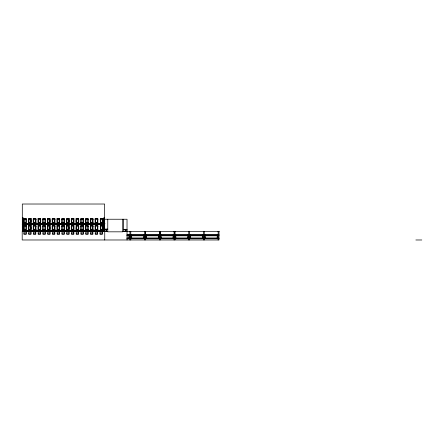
<?xml version="1.0" encoding="UTF-8"?>
<svg xmlns="http://www.w3.org/2000/svg" width="444" height="444" viewBox="0 0 444 444"><rect width="100%" height="100%" fill="white"/><g stroke="black" fill="none" stroke-linecap="round" stroke-linejoin="round"><path stroke-width="0.67" d="M22.3 223.454L104.817 223.454L22.3 223.704M22.3 230.625L104.817 230.369L104.728 230.708L22.3 230.708M104.812 230.564L22.3 230.541M129.92 239.982L129.92 231.424L130.275 231.324L130.769 231.424L130.769 239.982M144.639 239.982L144.639 231.424L144.999 231.324L145.488 231.424L145.488 239.982L145.466 231.491M159.341 239.982L159.341 231.424L159.696 231.324L160.19 231.424L160.19 239.982L160.167 231.491M174.042 239.982L174.042 231.424L174.398 231.324L174.892 231.424L174.892 239.982L174.869 231.491M188.744 239.982L188.744 231.424L189.1 231.324L189.594 231.424L189.571 239.982M203.441 239.982L203.441 231.424L203.802 231.324L204.29 231.424L204.268 239.982M218.143 239.982L218.143 231.424L218.637 231.324L218.992 231.424L218.992 239.982L22.2 239.982L22.2 231.491L107.77 231.491M22.3 217.76L23.255 217.76L23.255 218.27L22.3 218.27M104.645 217.76L103.696 217.76L103.696 218.27L104.645 218.27M22.3 218.781L23.255 218.781L23.255 219.292L22.3 219.292M23.693 218.781L26.412 218.781L26.412 222.855L23.693 222.855L23.693 218.781L26.379 218.814M37.995 218.781L40.715 218.781L40.715 222.855L37.995 222.855L37.995 218.781L40.676 218.814M47.43 218.781L50.15 218.781L50.15 222.855L47.43 222.855L47.43 218.781L50.117 218.814M76.029 218.781L78.749 218.781L78.749 222.855L76.029 222.855L76.029 218.781L78.716 218.814M104.645 218.781L103.696 218.781L103.696 219.292L104.645 219.292M28.51 218.814L31.158 218.814M56.949 218.814L59.596 218.814L59.596 219.763M66.517 218.814L69.17 218.814M73.965 218.814L71.318 218.814L71.284 222.855L74.004 222.855L74.004 218.781L71.284 218.781L71.318 219.763M104.645 219.236L127.028 219.236L127.028 239.982M22.3 219.802L23.255 219.802L23.255 220.307L22.3 220.307M35.964 219.802L35.964 222.855L33.25 222.855L33.25 218.781L35.964 218.781L35.964 219.802L35.931 218.814L33.283 218.814L33.283 219.763M45.405 219.802L45.405 222.855L42.685 222.855L42.685 218.781L45.405 218.781L45.405 219.802L45.371 218.814L42.718 218.814L42.718 219.763M52.226 219.802L52.226 222.855L54.945 222.855L54.945 218.781L52.226 218.781L52.226 219.802L52.259 218.814L54.912 218.814L54.912 219.763M61.727 219.802L61.727 222.855L64.447 222.855L64.447 218.781L61.727 218.781L61.727 219.802L61.76 218.814L64.413 218.814L64.413 219.763M85.52 219.802L85.52 222.855L88.239 222.855L88.239 218.781L85.52 218.781L85.52 219.802L85.553 218.814L88.206 218.814L88.206 219.763M90.326 219.802L90.326 222.855L93.046 222.855L93.046 218.781L90.326 218.781L90.326 219.802L90.36 218.814L93.007 218.814L93.007 219.763M97.847 219.802L97.847 222.855L95.133 222.855L95.133 218.781L97.847 218.781L97.847 219.802L97.813 218.814L95.166 218.814L95.166 219.763M100.294 219.802L100.294 222.855L103.014 222.855L103.014 218.781L100.294 218.781L100.294 219.802L100.333 218.814L102.98 218.814L102.98 219.763M104.645 219.802L103.696 219.802L103.696 220.307L104.645 220.307M22.3 220.818L23.255 220.818L23.255 221.328L22.3 221.328M104.645 220.818L103.696 220.818L103.696 221.328L104.645 221.328M22.3 221.839L23.255 221.839L23.255 222.35L22.3 222.35M104.645 221.839L103.696 221.839L103.696 222.35L104.645 222.35M22.3 222.855L23.255 222.855L23.255 223.365M104.645 222.855L103.696 222.855L103.696 223.365M22.3 223.365L104.812 223.432M22.3 223.621L104.817 223.621M22.3 223.793L104.728 223.793L104.728 223.365M22.3 224.47L104.745 224.575L22.2 224.575M22.3 224.681L23.255 224.681L23.255 225.191L22.3 225.191M104.645 224.681L103.696 224.681L103.696 225.191L104.645 225.191M22.3 225.702L23.255 225.702L23.255 226.207L22.3 226.207M104.645 225.702L103.696 225.702L103.696 226.207L104.645 226.207M23.726 225.735L26.379 225.735M28.51 225.735L31.158 225.735M38.029 225.735L40.676 225.735M47.464 225.735L50.117 225.735M56.949 225.735L59.596 225.735L59.596 226.684M66.517 225.735L69.17 225.735M73.965 225.735L71.318 225.735L71.284 229.776L74.004 229.776L74.004 225.702L71.284 225.702L71.284 226.718M76.063 225.735L78.716 225.735M22.3 226.718L23.255 226.718L23.255 227.228L22.3 227.228M35.964 226.718L35.964 229.776L33.25 229.776L33.25 225.702L35.964 225.702L35.964 226.718L35.931 225.735L33.283 225.735L33.283 226.684M45.405 226.718L45.405 229.776L42.685 229.776L42.685 225.702L45.405 225.702L45.405 226.718L45.371 225.735L42.718 225.735L42.718 226.684M52.226 226.718L52.226 229.776L54.945 229.776L54.945 225.702L52.226 225.702L52.226 226.718L52.259 225.735L54.912 225.735L54.912 226.684M61.727 226.718L61.727 229.776L64.447 229.776L64.447 225.702L61.727 225.702L61.727 226.718L61.76 225.735L64.413 225.735L64.413 226.684M76.202 226.684L76.029 225.702L78.749 225.702L78.749 229.776L76.029 229.776L76.202 226.684L76.163 229.265M85.52 226.718L85.52 229.776L88.239 229.776L88.239 225.702L85.52 225.702L85.52 226.718L85.553 225.735L88.206 225.735L88.206 226.684M90.326 226.718L90.326 229.776L93.046 229.776L93.046 225.702L90.326 225.702L90.326 226.718L90.36 225.735L93.007 225.735L93.007 226.684M97.847 226.718L97.847 229.776L95.133 229.776L95.133 225.702L97.847 225.702L97.847 226.718L97.813 225.735L95.166 225.735L95.166 226.684M100.294 226.718L100.294 229.776L103.014 229.776L103.014 225.702L100.294 225.702L100.294 226.718L100.333 225.735L102.98 225.735L102.98 226.684M104.645 226.718L103.696 226.718L103.696 227.228L104.645 227.228M22.3 227.739L23.255 227.739L23.255 228.249L22.3 228.249M104.645 227.739L103.696 227.739L103.696 228.249L104.645 228.249M22.3 228.76L23.255 228.76L23.255 229.265L22.3 229.265M104.645 228.76L103.696 228.76L103.696 229.265L107.77 229.265M104.645 229.132L107.77 229.132M123.565 229.326L126.795 229.359L126.829 231.491M127.028 229.332L123.599 229.326M22.3 229.776L23.255 229.776L23.255 230.286M104.645 229.776L103.696 229.776L103.696 230.286M22.3 230.286L104.728 230.286M22.3 230.369L104.817 230.369M22.3 231.391L104.745 231.391L104.745 239.982M123.599 231.457L126.795 231.457M129.92 231.424L130.769 231.424M144.639 231.424L145.488 231.424M159.341 231.424L160.19 231.424M174.042 231.424L174.892 231.424M188.744 231.424L189.594 231.424M203.441 231.424L204.29 231.424M218.143 231.424L218.992 231.424M122.716 231.491L218.992 231.491M129.92 231.629L130.769 231.629M144.639 231.629L145.488 231.629M159.341 231.629L160.19 231.629M174.042 231.629L174.892 231.629M188.744 231.629L189.594 231.629M203.441 231.629L204.29 231.629M218.143 231.629L218.992 231.629M23.898 233.871L26.274 233.871M28.655 233.871L31.03 233.871M33.411 233.871L35.786 233.871M38.167 233.871L40.543 233.871M42.924 233.871L45.299 233.871M47.68 233.871L50.055 233.871M52.431 233.871L54.812 233.871M57.187 233.871L59.568 233.871M61.944 233.871L64.325 233.871M66.7 233.871L69.081 233.871M71.456 233.871L73.832 233.871M76.213 233.871L78.588 233.871M80.969 233.871L83.344 233.871M85.725 233.871L88.101 233.871M90.482 233.871L92.857 233.871M95.232 233.871L97.613 233.871M99.989 233.871L102.37 233.871M127.028 234.932L218.992 234.932M127.028 235.07L218.992 235.07M127.028 235.104L218.992 235.104M127.028 235.82L128.899 235.82M131.785 235.82L143.623 235.82M146.487 235.82L158.319 235.82M161.189 235.82L173.021 235.82M175.891 235.82L187.723 235.82M190.587 235.82L202.425 235.82M205.289 235.82L217.122 235.82M129.92 235.953L128.899 235.953L128.899 235.104M130.769 235.953L131.785 235.953L131.785 235.104M144.639 235.953L143.623 235.953L143.623 235.104M145.466 235.953L146.487 235.953L146.487 235.104M159.341 235.953L158.319 235.953L158.319 235.104M160.167 235.953L161.189 235.953L161.189 235.104M174.042 235.953L173.021 235.953L173.021 235.104M174.869 235.953L175.891 235.953L175.891 235.104M188.744 235.953L187.723 235.953L187.723 235.104M189.571 235.953L190.587 235.953L190.587 235.104M203.441 235.953L202.425 235.953L202.425 235.104M204.268 235.953L205.289 235.953L205.289 235.104M218.143 235.953L217.122 235.953L217.122 235.104M129.92 237.823L128.899 237.823L128.899 238.667M130.769 237.823L131.785 237.823L131.785 238.672M144.639 237.823L143.623 237.823L143.623 238.667M145.466 237.823L146.487 237.823L146.487 238.672M159.341 237.823L158.319 237.823L158.319 238.667M160.167 237.823L161.189 237.823L161.189 238.672M174.042 237.823L173.021 237.823L173.021 238.667M174.869 237.823L175.891 237.823L175.891 238.672M188.744 237.823L187.723 237.823L187.723 238.667M189.571 237.823L190.587 237.823L190.587 238.672M203.441 237.823L202.425 237.823L202.425 238.667M204.268 237.823L205.289 237.823L205.289 238.672M218.143 237.823L217.122 237.823L217.122 238.667M127.028 237.956L128.899 237.956M131.785 237.956L143.623 237.956M146.487 237.956L158.319 237.956M161.189 237.956L173.021 237.956M175.891 237.956L187.723 237.956M190.587 237.956L202.425 237.956M205.289 237.956L217.122 237.956M127.028 238.672L218.992 238.672M127.028 238.739L218.992 238.739M415.862 239.982L421.8 239.982M217.26 235.953L217.26 237.823M205.156 235.953L205.156 237.823M202.558 235.953L202.558 237.823M190.454 235.953L190.454 237.823M187.856 235.953L187.856 237.823M175.752 235.953L175.752 237.823M173.16 235.953L173.16 237.823M161.05 235.953L161.05 237.823M158.458 235.953L158.458 237.823M146.353 235.953L146.353 237.823M143.756 235.953L143.756 237.823M131.652 235.953L131.652 237.823M129.038 235.953L129.038 237.823M125.23 231.457L125.23 229.359L125.197 231.491M123.565 219.236L123.565 231.491M122.716 219.236L122.716 231.829L107.77 231.829L107.77 219.236M106.205 229.265L106.205 231.491M106.138 229.265L106.138 231.491M104.645 230.286L104.645 204.018L22.3 204.018L22.3 231.491M104.645 230.708L104.645 231.491M103.829 218.27L103.829 218.781M103.829 219.292L103.829 219.802M103.829 220.307L103.829 220.818M103.829 221.328L103.829 221.839M103.829 222.35L103.829 222.855M103.829 225.191L103.829 225.702M103.829 226.207L103.829 226.718M103.829 227.228L103.829 227.739M103.829 228.249L103.829 228.76M103.829 229.265L103.829 229.776M102.98 222.383L102.98 222.821M102.98 229.298L102.98 229.742M100.333 222.383L100.333 222.821M100.333 229.298L100.333 229.742M97.813 222.383L97.813 222.821M97.813 229.298L97.813 229.742M95.166 222.383L95.166 222.821M95.166 229.298L95.166 229.742M93.007 222.383L93.007 222.821M93.007 229.298L93.007 229.742M90.36 222.383L90.36 222.821M90.36 229.298L90.36 229.742M88.206 222.383L88.206 222.821M88.206 229.298L88.206 229.742M85.553 222.383L85.553 222.821M85.553 229.298L85.553 229.742M83.4 219.763L83.4 218.814L80.747 218.814L80.747 219.763M83.4 222.383L83.4 222.821M83.4 226.684L83.4 225.735L80.747 225.735L80.747 226.684M83.4 229.298L83.4 229.742M80.747 222.383L80.747 222.821M80.747 229.298L80.747 229.742M78.61 219.802L78.61 222.35M78.61 226.718L78.61 229.265M76.163 219.802L76.163 222.35M71.318 222.383L71.318 222.821M71.318 229.298L71.318 229.742M69.064 219.802L69.064 222.35M69.064 226.718L69.064 229.265M64.413 222.383L64.413 222.821M64.413 229.298L64.413 229.742M61.76 222.383L61.76 222.821M61.76 229.298L61.76 229.742M59.596 222.383L59.596 222.821M59.596 229.298L59.596 229.742M54.912 222.383L54.912 222.821M54.912 229.298L54.912 229.742M52.259 222.383L52.259 222.821M52.259 229.298L52.259 229.742M50.011 219.802L50.011 222.35M50.011 226.718L50.011 229.265M45.371 222.383L45.371 222.821M45.371 229.298L45.371 229.742M42.718 222.383L42.718 222.821M42.718 229.298L42.718 229.742M40.576 219.802L40.576 222.35M40.576 226.718L40.576 229.265M35.931 222.383L35.931 222.821M35.931 229.298L35.931 229.742M33.283 222.383L33.283 222.821M33.283 229.298L33.283 229.742M31.058 219.802L31.058 222.35M31.058 226.718L31.058 229.265M28.61 219.802L28.61 222.35M28.61 226.718L28.61 229.265M23.832 219.802L23.832 222.35M23.832 226.718L23.832 229.265M23.116 218.27L23.116 218.781M23.116 219.292L23.116 219.802M23.116 220.307L23.116 220.818M23.116 221.328L23.116 221.839M23.116 222.35L23.116 222.855M23.116 225.191L23.116 225.702M23.116 226.207L23.116 226.718M23.116 227.228L23.116 227.739M23.116 228.249L23.116 228.76M23.116 229.265L23.116 229.776M31.197 218.781L28.477 218.781L28.477 222.855L31.197 222.855L31.197 218.781M59.629 218.781L56.91 218.781L56.91 222.855L59.629 222.855L59.629 218.781M69.203 218.781L66.483 218.781L66.483 222.855L69.203 222.855L69.203 218.781M83.433 218.781L80.714 218.781L80.714 222.855L83.433 222.855L83.433 218.781M25.902 219.153L24.204 219.153L24.204 222.383L25.902 222.383L25.902 219.153M30.686 219.153L28.988 219.153L28.988 222.383L30.686 222.383L30.686 219.153M35.459 219.153L33.761 219.153L33.761 222.383L35.459 222.383L35.459 219.153M40.204 219.153L38.506 219.153L38.506 222.383L40.204 222.383L40.204 219.153M44.894 219.153L43.196 219.153L43.196 222.383L44.894 222.383L44.894 219.153M49.639 219.153L47.941 219.153L47.941 222.383L49.639 222.383L49.639 219.153M54.434 219.153L52.736 219.153L52.736 222.383L54.434 222.383L54.434 219.153M59.119 219.153L57.42 219.153L57.42 222.383L59.119 222.383L59.119 219.153M63.936 219.153L62.238 219.153L62.238 222.383L63.936 222.383L63.936 219.153M68.692 219.153L66.994 219.153L66.994 222.383L68.692 222.383L68.692 219.153M73.493 219.153L71.795 219.153L71.795 222.383L73.493 222.383L73.493 219.153M78.238 219.153L76.54 219.153L76.54 222.383L78.238 222.383L78.238 219.153M82.923 219.153L81.224 219.153L81.224 222.383L82.923 222.383L82.923 219.153M87.729 219.153L86.031 219.153L86.031 222.383L87.729 222.383L87.729 219.153M92.535 219.153L90.837 219.153L90.837 222.383L92.535 222.383L92.535 219.153M97.336 219.153L95.638 219.153L95.638 222.383L97.336 222.383L97.336 219.153M102.503 219.153L100.805 219.153L100.805 222.383L102.503 222.383L102.503 219.153M26.412 225.702L23.693 225.702L23.693 229.776L26.412 229.776L26.412 225.702M31.197 225.702L28.477 225.702L28.477 229.776L31.197 229.776L31.197 225.702M40.715 225.702L37.995 225.702L37.995 229.776L40.715 229.776L40.715 225.702M50.15 225.702L47.43 225.702L47.43 229.776L50.15 229.776L50.15 225.702M59.629 225.702L56.91 225.702L56.91 229.776L59.629 229.776L59.629 225.702M69.203 225.702L66.483 225.702L66.483 229.776L69.203 229.776L69.203 225.702M83.433 225.702L80.714 225.702L80.714 229.776L83.433 229.776L83.433 225.702M25.902 226.074L24.204 226.074L24.204 229.298L25.902 229.298L25.902 226.074M30.686 226.074L28.988 226.074L28.988 229.298L30.686 229.298L30.686 226.074M35.459 226.074L33.761 226.074L33.761 229.298L35.459 229.298L35.459 226.074M40.204 226.074L38.506 226.074L38.506 229.298L40.204 229.298L40.204 226.074M44.894 226.074L43.196 226.074L43.196 229.298L44.894 229.298L44.894 226.074M49.639 226.074L47.941 226.074L47.941 229.298L49.639 229.298L49.639 226.074M54.434 226.074L52.736 226.074L52.736 229.298L54.434 229.298L54.434 226.074M59.119 226.074L57.42 226.074L57.42 229.298L59.119 229.298L59.119 226.074M63.936 226.074L62.238 226.074L62.238 229.298L63.936 229.298L63.936 226.074M68.692 226.074L66.994 226.074L66.994 229.298L68.692 229.298L68.692 226.074M73.493 226.074L71.795 226.074L71.795 229.298L73.493 229.298L73.493 226.074M78.238 226.074L76.54 226.074L76.54 229.298L78.238 229.298L78.238 226.074M82.923 226.074L81.224 226.074L81.224 229.298L82.923 229.298L82.923 226.074M87.729 226.074L86.031 226.074L86.031 229.298L87.729 229.298L87.729 226.074M92.535 226.074L90.837 226.074L90.837 229.298L92.535 229.298L92.535 226.074M97.336 226.074L95.638 226.074L95.638 229.298L97.336 229.298L97.336 226.074M102.503 226.074L100.805 226.074L100.805 229.298L102.503 229.298L102.503 226.074M26.274 232.173L23.898 232.173L23.898 234.21L26.274 234.21L26.274 232.173M31.03 232.173L28.655 232.173L28.655 234.21L31.03 234.21L31.03 232.173M35.786 232.173L33.411 232.173L33.411 234.21L35.786 234.21L35.786 232.173M40.543 232.173L38.167 232.173L38.167 234.21L40.543 234.21L40.543 232.173M45.299 232.173L42.924 232.173L42.924 234.21L45.299 234.21L45.299 232.173M50.055 232.173L47.68 232.173L47.68 234.21L50.055 234.21L50.055 232.173M54.812 232.173L52.431 232.173L52.431 234.21L54.812 234.21L54.812 232.173M59.568 232.173L57.187 232.173L57.187 234.21L59.568 234.21L59.568 232.173M64.325 232.173L61.944 232.173L61.944 234.21L64.325 234.21L64.325 232.173M69.081 232.173L66.7 232.173L66.7 234.21L69.081 234.21L69.081 232.173M73.832 232.173L71.456 232.173L71.456 234.21L73.832 234.21L73.832 232.173M78.588 232.173L76.213 232.173L76.213 234.21L78.588 234.21L78.588 232.173M83.344 232.173L80.969 232.173L80.969 234.21L83.344 234.21L83.344 232.173M88.101 232.173L85.725 232.173L85.725 234.21L88.101 234.21L88.101 232.173M92.857 232.173L90.482 232.173L90.482 234.21L92.857 234.21L92.857 232.173M97.613 232.173L95.232 232.173L95.232 234.21L97.613 234.21L97.613 232.173M102.37 232.173L99.989 232.173L99.989 234.21L102.37 234.21L102.37 232.173"/></g></svg>
